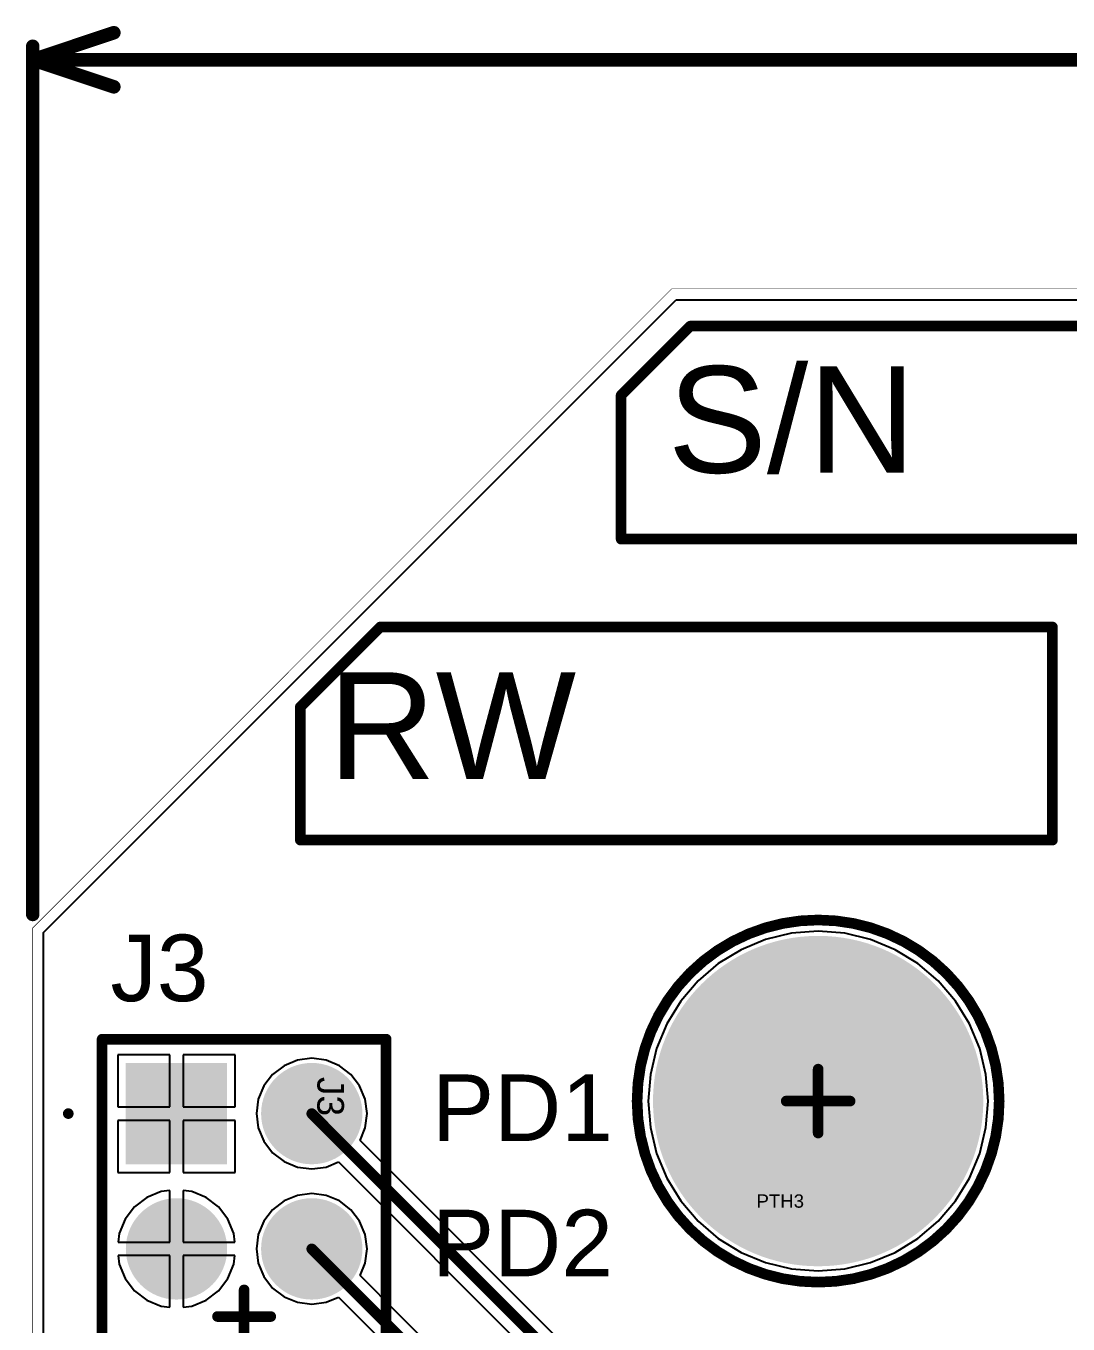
# Model space of a CAD drawing. Header units: inches. Extents: x 0 to 7.57, y 0 to 3.51.
# Drawn here: x 0.005 to 0.775, y 2.552 to 3.511 of the extents above; entities that cross this region are included whole.
import ezdxf

# ---------------------------------------------------------------- set-up
doc = ezdxf.new("R2010")
doc.units = ezdxf.units.IN
doc.header["$MEASUREMENT"] = 0
for name, color, linetype in [('Bottom Overlay', 54, 'Continuous'), ('Bottom Solder', 6, 'Continuous'), ('Keep-Out Layer', 6, 'Continuous'), ('L1', 1, 'Continuous'), ('L2', 5, 'Continuous'), ('Multi-Layer', 9, 'Continuous'), ('Pad Holes', 156, 'Continuous'), ('Top Courtyard', 56, 'Continuous'), ('Top Overlay', 2, 'Continuous'), ('Top Solder', 216, 'Continuous')]:
    doc.layers.add(name, color=color, linetype=linetype)
doc.styles.add('Arial', font='', dxfattribs={"height": 0.2})
doc.styles.get('Arial').set_extended_font_data('Arial')

# ---------------------------------------------------------------- blocks, each defined once
blk = doc.blocks.new('HEADER_PIN_2X4_1')
at = {"layer": 'Bottom Solder'}
h = blk.add_hatch(color=6, dxfattribs=at)
edge = h.paths.add_edge_path()
edge.add_arc((-0.15, 0.05), 0.03746, 0, 360)
h = blk.add_hatch(color=6, dxfattribs=at)
edge = h.paths.add_edge_path()
edge.add_arc((-0.05, 0.05), 0.03746, 0, 360)
h = blk.add_hatch(color=6, dxfattribs=at)
edge = h.paths.add_edge_path()
edge.add_arc((0.05, 0.05), 0.03746, 0, 360)
h = blk.add_hatch(color=6, dxfattribs=at)
edge = h.paths.add_edge_path()
edge.add_arc((0.15, 0.05), 0.03746, 0, 360)
blk.add_hatch(color=6, dxfattribs=at).paths.add_polyline_path([(-0.18746, -0.01254), (-0.11254, -0.01254), (-0.11254, -0.08746), (-0.18746, -0.08746)])
h = blk.add_hatch(color=6, dxfattribs=at)
edge = h.paths.add_edge_path()
edge.add_arc((-0.05, -0.05), 0.03746, 0, 360)
h = blk.add_hatch(color=6, dxfattribs=at)
edge = h.paths.add_edge_path()
edge.add_arc((0.05, -0.05), 0.03746, 0, 360)
h = blk.add_hatch(color=6, dxfattribs=at)
edge = h.paths.add_edge_path()
edge.add_arc((0.15, -0.05), 0.03746, 0, 360)
at = {"layer": 'L1'}
h = blk.add_hatch(color=1, dxfattribs=at)
edge = h.paths.add_edge_path()
edge.add_arc((-0.15, 0.05), 0.03346, 0, 360)
h = blk.add_hatch(color=1, dxfattribs=at)
edge = h.paths.add_edge_path()
edge.add_arc((-0.05, 0.05), 0.03346, 0, 360)
h = blk.add_hatch(color=1, dxfattribs=at)
edge = h.paths.add_edge_path()
edge.add_arc((0.05, 0.05), 0.03346, 0, 360)
h = blk.add_hatch(color=1, dxfattribs=at)
edge = h.paths.add_edge_path()
edge.add_arc((0.15, 0.05), 0.03346, 0, 360)
blk.add_hatch(color=1, dxfattribs=at).paths.add_polyline_path([(-0.18346, -0.01654), (-0.11654, -0.01654), (-0.11654, -0.08346), (-0.18346, -0.08346)])
h = blk.add_hatch(color=1, dxfattribs=at)
edge = h.paths.add_edge_path()
edge.add_arc((-0.05, -0.05), 0.03346, 0, 360)
h = blk.add_hatch(color=1, dxfattribs=at)
edge = h.paths.add_edge_path()
edge.add_arc((0.05, -0.05), 0.03346, 0, 360)
h = blk.add_hatch(color=1, dxfattribs=at)
edge = h.paths.add_edge_path()
edge.add_arc((0.15, -0.05), 0.03346, 0, 360)
at = {"layer": 'L2'}
h = blk.add_hatch(color=5, dxfattribs=at)
edge = h.paths.add_edge_path()
edge.add_arc((-0.15, 0.05), 0.03346, 0, 360)
h = blk.add_hatch(color=5, dxfattribs=at)
edge = h.paths.add_edge_path()
edge.add_arc((-0.05, 0.05), 0.03346, 0, 360)
h = blk.add_hatch(color=5, dxfattribs=at)
edge = h.paths.add_edge_path()
edge.add_arc((0.05, 0.05), 0.03346, 0, 360)
h = blk.add_hatch(color=5, dxfattribs=at)
edge = h.paths.add_edge_path()
edge.add_arc((0.15, 0.05), 0.03346, 0, 360)
blk.add_hatch(color=5, dxfattribs=at).paths.add_polyline_path([(-0.18346, -0.01654), (-0.11654, -0.01654), (-0.11654, -0.08346), (-0.18346, -0.08346)])
h = blk.add_hatch(color=5, dxfattribs=at)
edge = h.paths.add_edge_path()
edge.add_arc((-0.05, -0.05), 0.03346, 0, 360)
h = blk.add_hatch(color=5, dxfattribs=at)
edge = h.paths.add_edge_path()
edge.add_arc((0.05, -0.05), 0.03346, 0, 360)
h = blk.add_hatch(color=5, dxfattribs=at)
edge = h.paths.add_edge_path()
edge.add_arc((0.15, -0.05), 0.03346, 0, 360)
at = {"layer": 'Multi-Layer'}
h = blk.add_hatch(color=9, dxfattribs=at)
edge = h.paths.add_edge_path()
edge.add_arc((-0.15, 0.05), 0.03346, 0, 360)
h = blk.add_hatch(color=9, dxfattribs=at)
edge = h.paths.add_edge_path()
edge.add_arc((-0.05, 0.05), 0.03346, 0, 360)
h = blk.add_hatch(color=9, dxfattribs=at)
edge = h.paths.add_edge_path()
edge.add_arc((0.05, 0.05), 0.03346, 0, 360)
h = blk.add_hatch(color=9, dxfattribs=at)
edge = h.paths.add_edge_path()
edge.add_arc((0.15, 0.05), 0.03346, 0, 360)
blk.add_hatch(color=9, dxfattribs=at).paths.add_polyline_path([(-0.18346, -0.01654), (-0.11654, -0.01654), (-0.11654, -0.08346), (-0.18346, -0.08346)])
h = blk.add_hatch(color=9, dxfattribs=at)
edge = h.paths.add_edge_path()
edge.add_arc((-0.05, -0.05), 0.03346, 0, 360)
h = blk.add_hatch(color=9, dxfattribs=at)
edge = h.paths.add_edge_path()
edge.add_arc((0.05, -0.05), 0.03346, 0, 360)
h = blk.add_hatch(color=9, dxfattribs=at)
edge = h.paths.add_edge_path()
edge.add_arc((0.15, -0.05), 0.03346, 0, 360)
at = {"layer": 'Pad Holes'}
h = blk.add_hatch(color=7, dxfattribs=at)
edge = h.paths.add_edge_path()
edge.add_arc((-0.15, 0.05), 0.02008, 0, 360)
h = blk.add_hatch(color=7, dxfattribs=at)
edge = h.paths.add_edge_path()
edge.add_arc((-0.05, 0.05), 0.02008, 0, 360)
h = blk.add_hatch(color=7, dxfattribs=at)
edge = h.paths.add_edge_path()
edge.add_arc((0.05, 0.05), 0.02008, 0, 360)
h = blk.add_hatch(color=7, dxfattribs=at)
edge = h.paths.add_edge_path()
edge.add_arc((0.15, 0.05), 0.02008, 0, 360)
h = blk.add_hatch(color=7, dxfattribs=at)
edge = h.paths.add_edge_path()
edge.add_arc((-0.15, -0.05), 0.02008, 0, 360)
h = blk.add_hatch(color=7, dxfattribs=at)
edge = h.paths.add_edge_path()
edge.add_arc((-0.05, -0.05), 0.02008, 0, 360)
h = blk.add_hatch(color=7, dxfattribs=at)
edge = h.paths.add_edge_path()
edge.add_arc((0.05, -0.05), 0.02008, 0, 360)
h = blk.add_hatch(color=7, dxfattribs=at)
edge = h.paths.add_edge_path()
edge.add_arc((0.15, -0.05), 0.02008, 0, 360)
at = {"layer": 'Top Solder'}
h = blk.add_hatch(color=216, dxfattribs=at)
edge = h.paths.add_edge_path()
edge.add_arc((-0.15, 0.05), 0.03746, 0, 360)
h = blk.add_hatch(color=216, dxfattribs=at)
edge = h.paths.add_edge_path()
edge.add_arc((-0.05, 0.05), 0.03746, 0, 360)
h = blk.add_hatch(color=216, dxfattribs=at)
edge = h.paths.add_edge_path()
edge.add_arc((0.05, 0.05), 0.03746, 0, 360)
h = blk.add_hatch(color=216, dxfattribs=at)
edge = h.paths.add_edge_path()
edge.add_arc((0.15, 0.05), 0.03746, 0, 360)
blk.add_hatch(color=216, dxfattribs=at).paths.add_polyline_path([(-0.18746, -0.01254), (-0.11254, -0.01254), (-0.11254, -0.08746), (-0.18746, -0.08746)])
h = blk.add_hatch(color=216, dxfattribs=at)
edge = h.paths.add_edge_path()
edge.add_arc((-0.05, -0.05), 0.03746, 0, 360)
h = blk.add_hatch(color=216, dxfattribs=at)
edge = h.paths.add_edge_path()
edge.add_arc((0.05, -0.05), 0.03746, 0, 360)
h = blk.add_hatch(color=216, dxfattribs=at)
edge = h.paths.add_edge_path()
edge.add_arc((0.15, -0.05), 0.03746, 0, 360)
at = {"layer": 'Top Courtyard'}
for points in [[(0.205, 0.105, 0.00394, 0.00394, 0), (-0.205, 0.105, 0.00394, 0.00394, 0)], [(-0.205, -0.105, 0.00394, 0.00394, 0), (-0.205, 0.105, 0.00394, 0.00394, 0)], [(0.205, -0.105, 0.00394, 0.00394, 0), (0.205, 0.105, 0.00394, 0.00394, 0)], [(0, -0.01969, 0.00787, 0.00787, 0), (0, 0.01969, 0.00787, 0.00787, 0)], [(0.01969, 0, 0.00787, 0.00787, 0), (-0.01969, 0, 0.00787, 0.00787, 0)], [(0.205, -0.105, 0.00394, 0.00394, 0), (-0.205, -0.105, 0.00394, 0.00394, 0)]]:
    blk.add_lwpolyline(points, format="xyseb", dxfattribs=at)
for points in [[(-0.20598, 0.105, 0.00197, 0.00197, 1), (-0.20402, 0.105, 0.00197, 0.00197, 1)], [(-0.20598, 0.105, 0.00197, 0.00197, 1), (-0.20402, 0.105, 0.00197, 0.00197, 1)], [(0.20402, 0.105, 0.00197, 0.00197, 1), (0.20598, 0.105, 0.00197, 0.00197, 1)], [(0.20402, 0.105, 0.00197, 0.00197, 1), (0.20598, 0.105, 0.00197, 0.00197, 1)], [(-0.00197, 0.01969, 0.00394, 0.00394, 1), (0.00197, 0.01969, 0.00394, 0.00394, 1)], [(-0.02165, 0, 0.00394, 0.00394, 1), (-0.01772, 0, 0.00394, 0.00394, 1)], [(0.01772, 0, 0.00394, 0.00394, 1), (0.02165, 0, 0.00394, 0.00394, 1)], [(-0.00197, -0.01969, 0.00394, 0.00394, 1), (0.00197, -0.01969, 0.00394, 0.00394, 1)], [(-0.20598, -0.105, 0.00197, 0.00197, 1), (-0.20402, -0.105, 0.00197, 0.00197, 1)], [(-0.20598, -0.105, 0.00197, 0.00197, 1), (-0.20402, -0.105, 0.00197, 0.00197, 1)], [(0.20402, -0.105, 0.00197, 0.00197, 1), (0.20598, -0.105, 0.00197, 0.00197, 1)], [(0.20402, -0.105, 0.00197, 0.00197, 1), (0.20598, -0.105, 0.00197, 0.00197, 1)]]:
    blk.add_lwpolyline(points, format="xyseb", close=True, dxfattribs=at)
at = {"layer": 'Top Overlay'}
for points in [[(0.205, 0.105, 0.00787, 0.00787, 0), (-0.205, 0.105, 0.00787, 0.00787, 0)], [(-0.205, -0.105, 0.00787, 0.00787, 0), (-0.205, 0.105, 0.00787, 0.00787, 0)], [(0.205, -0.105, 0.00787, 0.00787, 0), (0.205, 0.105, 0.00787, 0.00787, 0)], [(0.205, -0.105, 0.00787, 0.00787, 0), (-0.205, -0.105, 0.00787, 0.00787, 0)], [(-0.15197, -0.13, 0.00394, 0.00394, -1), (-0.14803, -0.13, 0.00394, 0.00394, 0)], [(-0.14803, -0.13, 0.00394, 0.00394, -1), (-0.15197, -0.13, 0.00394, 0.00394, 0)]]:
    blk.add_lwpolyline(points, format="xyseb", dxfattribs=at)
for points in [[(-0.20697, 0.105, 0.00394, 0.00394, 1), (-0.20303, 0.105, 0.00394, 0.00394, 1)], [(-0.20697, 0.105, 0.00394, 0.00394, 1), (-0.20303, 0.105, 0.00394, 0.00394, 1)], [(0.20303, 0.105, 0.00394, 0.00394, 1), (0.20697, 0.105, 0.00394, 0.00394, 1)], [(0.20303, 0.105, 0.00394, 0.00394, 1), (0.20697, 0.105, 0.00394, 0.00394, 1)], [(-0.20697, -0.105, 0.00394, 0.00394, 1), (-0.20303, -0.105, 0.00394, 0.00394, 1)], [(-0.20697, -0.105, 0.00394, 0.00394, 1), (-0.20303, -0.105, 0.00394, 0.00394, 1)], [(0.20303, -0.105, 0.00394, 0.00394, 1), (0.20697, -0.105, 0.00394, 0.00394, 1)], [(0.20303, -0.105, 0.00394, 0.00394, 1), (0.20697, -0.105, 0.00394, 0.00394, 1)], [(-0.15295, -0.13, 0.00197, 0.00197, 1), (-0.15098, -0.13, 0.00197, 0.00197, 1)], [(-0.15295, -0.13, 0.00197, 0.00197, 1), (-0.15098, -0.13, 0.00197, 0.00197, 1)], [(-0.14902, -0.13, 0.00197, 0.00197, 1), (-0.14705, -0.13, 0.00197, 0.00197, 1)], [(-0.14902, -0.13, 0.00197, 0.00197, 1), (-0.14705, -0.13, 0.00197, 0.00197, 1)]]:
    blk.add_lwpolyline(points, format="xyseb", close=True, dxfattribs=at)
at = {"layer": 'Top Courtyard', "style": 'Arial'}
blk.add_text('J3', height=0.019685, dxfattribs=at).set_placement((-0.17716, 0.05413))
blk = doc.blocks.new('PTH_M3_M_14')
at = {"layer": 'Bottom Solder'}
h = blk.add_hatch(color=6, dxfattribs=at)
edge = h.paths.add_edge_path()
edge.add_arc((0, 0), 0.12211, 0, 360)
at = {"layer": 'L1'}
h = blk.add_hatch(color=1, dxfattribs=at)
edge = h.paths.add_edge_path()
edge.add_arc((0, 0), 0.11811, 0, 360)
at = {"layer": 'L2'}
h = blk.add_hatch(color=5, dxfattribs=at)
edge = h.paths.add_edge_path()
edge.add_arc((0, 0), 0.11811, 0, 360)
at = {"layer": 'Multi-Layer'}
h = blk.add_hatch(color=9, dxfattribs=at)
edge = h.paths.add_edge_path()
edge.add_arc((0, 0), 0.11811, 0, 360)
at = {"layer": 'Pad Holes'}
h = blk.add_hatch(color=7, dxfattribs=at)
edge = h.paths.add_edge_path()
edge.add_arc((0, 0), 0.07087, 0, 360)
at = {"layer": 'Top Solder'}
h = blk.add_hatch(color=216, dxfattribs=at)
edge = h.paths.add_edge_path()
edge.add_arc((0, 0), 0.12211, 0, 360)
at = {"layer": 'Bottom Overlay'}
for points in [[(0.13386, 0, 0.00787, 0.00787, 1), (-0.13386, 0, 0.00787, 0.00787, 1)], [(-0.13583, 0, 0.00394, 0.00394, 1), (-0.13189, 0, 0.00394, 0.00394, 1)], [(0.13189, 0, 0.00394, 0.00394, 1), (0.13583, 0, 0.00394, 0.00394, 1)]]:
    blk.add_lwpolyline(points, format="xyseb", close=True, dxfattribs=at)
at = {"layer": 'Top Courtyard'}
for points in [[(0.13386, 0, 0.00787, 0.00787, 1), (-0.13386, 0, 0.00787, 0.00787, 1)], [(-0.00197, 0.02362, 0.00394, 0.00394, 1), (0.00197, 0.02362, 0.00394, 0.00394, 1)], [(-0.13583, 0, 0.00394, 0.00394, 1), (-0.13189, 0, 0.00394, 0.00394, 1)], [(-0.02559, 0, 0.00394, 0.00394, 1), (-0.02165, 0, 0.00394, 0.00394, 1)], [(-0.00197, 0, 0.00394, 0.00394, 1), (0.00197, 0, 0.00394, 0.00394, 1)], [(-0.00197, 0, 0.00394, 0.00394, 1), (0.00197, 0, 0.00394, 0.00394, 1)], [(-0.00197, 0, 0.00394, 0.00394, 1), (0.00197, 0, 0.00394, 0.00394, 1)], [(-0.00197, 0, 0.00394, 0.00394, 1), (0.00197, 0, 0.00394, 0.00394, 1)], [(0.02165, 0, 0.00394, 0.00394, 1), (0.02559, 0, 0.00394, 0.00394, 1)], [(0.13189, 0, 0.00394, 0.00394, 1), (0.13583, 0, 0.00394, 0.00394, 1)], [(-0.00197, -0.02362, 0.00394, 0.00394, 1), (0.00197, -0.02362, 0.00394, 0.00394, 1)]]:
    blk.add_lwpolyline(points, format="xyseb", close=True, dxfattribs=at)
for points in [[(0, 0, 0.00787, 0.00787, 0), (0, 0.02362, 0.00787, 0.00787, 0)], [(-0.02362, 0, 0.00787, 0.00787, 0), (0, 0, 0.00787, 0.00787, 0)], [(0, 0, 0.00787, 0.00787, 0), (0.02362, 0, 0.00787, 0.00787, 0)], [(0, -0.02362, 0.00787, 0.00787, 0), (0, 0, 0.00787, 0.00787, 0)]]:
    blk.add_lwpolyline(points, format="xyseb", dxfattribs=at)
at = {"layer": 'Top Overlay'}
for points in [[(0.13386, 0, 0.00787, 0.00787, 1), (-0.13386, 0, 0.00787, 0.00787, 1)], [(-0.13583, 0, 0.00394, 0.00394, 1), (-0.13189, 0, 0.00394, 0.00394, 1)], [(0.13189, 0, 0.00394, 0.00394, 1), (0.13583, 0, 0.00394, 0.00394, 1)]]:
    blk.add_lwpolyline(points, format="xyseb", close=True, dxfattribs=at)
at = {"layer": 'Top Courtyard', "style": 'Arial'}
blk.add_text('PTH3', height=0.009843, dxfattribs=at).set_placement((-0.04559, -0.07881))

msp = doc.modelspace()

# ---------------------------------------------------------------- linework, layer by layer
at = {"layer": 'Keep-Out Layer'}
for points in [[(0.00984, 2.84449, 0.000394, 0.000394, 0), (0.48228, 3.31693, 0.000394, 0.000394, 0)], [(0.48228, 3.31693, 0.000394, 0.000394, 0), (3.31693, 3.31693, 0.000394, 0.000394, 0)], [(0.00984, 0.47835, 0.000394, 0.000394, 0), (0.00984, 2.84449, 0.000394, 0.000394, 0)]]:
    msp.add_lwpolyline(points, format="xyseb", dxfattribs=at)
for points in [[(0.48219, 3.31693, 0.000197, 0.000197, 1), (0.48238, 3.31693, 0.000197, 0.000197, 1)], [(0.48219, 3.31693, 0.000197, 0.000197, 1), (0.48238, 3.31693, 0.000197, 0.000197, 1)], [(0.00974, 2.84449, 0.000197, 0.000197, 1), (0.00994, 2.84449, 0.000197, 0.000197, 1)], [(0.00974, 2.84449, 0.000197, 0.000197, 1), (0.00994, 2.84449, 0.000197, 0.000197, 1)]]:
    msp.add_lwpolyline(points, format="xyseb", close=True, dxfattribs=at)
at = {"layer": 'L2'}
for p, q in [((0.01787, 2.84116), (0.48561, 3.3089)), ((0.48561, 3.3089), (3.3136, 3.3089)), ((0.01787, 0.48167), (0.01787, 2.84116)), ((0.57091, 2.84057), (0.55174, 2.83597)), ((0.59055, 2.84212), (0.57091, 2.84057)), ((0.6102, 2.84057), (0.59055, 2.84212)), ((0.62936, 2.83597), (0.6102, 2.84057)), ((0.55174, 2.83597), (0.53354, 2.82843)), ((0.64757, 2.82843), (0.62936, 2.83597)), ((0.53354, 2.82843), (0.51673, 2.81813)), ((0.66437, 2.81813), (0.64757, 2.82843)), ((0.51673, 2.81813), (0.50175, 2.80534)), ((0.67935, 2.80534), (0.66437, 2.81813)), ((0.50175, 2.80534), (0.48895, 2.79035)), ((0.69215, 2.79035), (0.67935, 2.80534)), ((0.48895, 2.79035), (0.47866, 2.77355)), ((0.70245, 2.77355), (0.69215, 2.79035)), ((0.47866, 2.77355), (0.47111, 2.75534)), ((0.70999, 2.75534), (0.70245, 2.77355)), ((0.47111, 2.75534), (0.46651, 2.73618)), ((0.71459, 2.73618), (0.70999, 2.75534)), ((0.11114, 2.75075), (0.07268, 2.75075)), ((0.07268, 2.75075), (0.07268, 2.71228)), ((0.11114, 2.71228), (0.11114, 2.75075)), ((0.15961, 2.75075), (0.12114, 2.75075)), ((0.12114, 2.75075), (0.12114, 2.71228)), ((0.15961, 2.71228), (0.15961, 2.75075)), ((0.20556, 2.74679), (0.19569, 2.7427)), ((0.21614, 2.74818), (0.20556, 2.74679)), ((0.22673, 2.74679), (0.21614, 2.74818)), ((0.23659, 2.7427), (0.22673, 2.74679)), ((0.18722, 2.7362), (0.18072, 2.72773)), ((0.19569, 2.7427), (0.18722, 2.7362)), ((0.24506, 2.7362), (0.23659, 2.7427)), ((0.25156, 2.72773), (0.24506, 2.7362)), ((0.46651, 2.73618), (0.46497, 2.71654)), ((0.71614, 2.71654), (0.71459, 2.73618)), ((0.18072, 2.72773), (0.17663, 2.71787)), ((0.25565, 2.71787), (0.25156, 2.72773)), ((0.17663, 2.71787), (0.17524, 2.70728)), ((0.25704, 2.70728), (0.25565, 2.71787)), ((0.46497, 2.71654), (0.46651, 2.69689)), ((0.71459, 2.69689), (0.71614, 2.71654)), ((0.07268, 2.71228), (0.11114, 2.71228)), ((0.12114, 2.71228), (0.15961, 2.71228)), ((0.17524, 2.70728), (0.17663, 2.6967)), ((0.25565, 2.6967), (0.25704, 2.70728)), ((0.11114, 2.70228), (0.07268, 2.70228)), ((0.07268, 2.70228), (0.07268, 2.66382)), ((0.11114, 2.66382), (0.11114, 2.70228)), ((0.15961, 2.70228), (0.12114, 2.70228)), ((0.12114, 2.70228), (0.12114, 2.66382)), ((0.15961, 2.66382), (0.15961, 2.70228)), ((0.17663, 2.6967), (0.18072, 2.68683)), ((0.25183, 2.68749), (0.25565, 2.6967)), ((0.46651, 2.69689), (0.47111, 2.67773)), ((0.70999, 2.67773), (0.71459, 2.69689)), ((0.18072, 2.68683), (0.18722, 2.67836)), ((0.58078, 2.35854), (0.25183, 2.68749)), ((0.18722, 2.67836), (0.19569, 2.67186)), ((0.47111, 2.67773), (0.47866, 2.65952)), ((0.70245, 2.65952), (0.70999, 2.67773)), ((0.19569, 2.67186), (0.20556, 2.66778)), ((0.20556, 2.66778), (0.21614, 2.66638)), ((0.21614, 2.66638), (0.22673, 2.66778)), ((0.22673, 2.66778), (0.23594, 2.67159)), ((0.23594, 2.67159), (0.56159, 2.34593)), ((0.07268, 2.66382), (0.11114, 2.66382)), ((0.12114, 2.66382), (0.15961, 2.66382)), ((0.47866, 2.65952), (0.48895, 2.64272)), ((0.69215, 2.64272), (0.70245, 2.65952)), ((0.1048, 2.64963), (0.09422, 2.64525)), ((0.11114, 2.65046), (0.1048, 2.64963)), ((0.11114, 2.61228), (0.11114, 2.65046)), ((0.12749, 2.64963), (0.12114, 2.65046)), ((0.12114, 2.65046), (0.12114, 2.61228)), ((0.13806, 2.64525), (0.12749, 2.64963)), ((0.21614, 2.64818), (0.20556, 2.64679)), ((0.22673, 2.64679), (0.21614, 2.64818)), ((0.09422, 2.64525), (0.08514, 2.63828)), ((0.14714, 2.63828), (0.13806, 2.64525)), ((0.19569, 2.6427), (0.18722, 2.6362)), ((0.20556, 2.64679), (0.19569, 2.6427)), ((0.23659, 2.6427), (0.22673, 2.64679)), ((0.24506, 2.6362), (0.23659, 2.6427)), ((0.48895, 2.64272), (0.50175, 2.62773)), ((0.67935, 2.62773), (0.69215, 2.64272)), ((0.07818, 2.6292), (0.0738, 2.61863)), ((0.08514, 2.63828), (0.07818, 2.6292)), ((0.15411, 2.6292), (0.14714, 2.63828)), ((0.15849, 2.61863), (0.15411, 2.6292)), ((0.18722, 2.6362), (0.18072, 2.62773)), ((0.25156, 2.62773), (0.24506, 2.6362)), ((0.18072, 2.62773), (0.17663, 2.61787)), ((0.25565, 2.61787), (0.25156, 2.62773)), ((0.50175, 2.62773), (0.51673, 2.61494)), ((0.66437, 2.61494), (0.67935, 2.62773)), ((0.0738, 2.61863), (0.07296, 2.61228)), ((0.07296, 2.61228), (0.11114, 2.61228)), ((0.12114, 2.61228), (0.15932, 2.61228)), ((0.15932, 2.61228), (0.15849, 2.61863)), ((0.17663, 2.61787), (0.17524, 2.60728)), ((0.25704, 2.60728), (0.25565, 2.61787)), ((0.51673, 2.61494), (0.53354, 2.60464)), ((0.64757, 2.60464), (0.66437, 2.61494)), ((0.11114, 2.60228), (0.07296, 2.60228)), ((0.07296, 2.60228), (0.0738, 2.59594)), ((0.11114, 2.5641), (0.11114, 2.60228)), ((0.15932, 2.60228), (0.12114, 2.60228)), ((0.12114, 2.60228), (0.12114, 2.5641)), ((0.15849, 2.59594), (0.15932, 2.60228)), ((0.17524, 2.60728), (0.17663, 2.5967)), ((0.25565, 2.5967), (0.25704, 2.60728)), ((0.53354, 2.60464), (0.55174, 2.5971)), ((0.62936, 2.5971), (0.64757, 2.60464)), ((0.0738, 2.59594), (0.07818, 2.58536)), ((0.15411, 2.58536), (0.15849, 2.59594)), ((0.17663, 2.5967), (0.18072, 2.58683)), ((0.25183, 2.58749), (0.25565, 2.5967)), ((0.55174, 2.5971), (0.57091, 2.5925)), ((0.57091, 2.5925), (0.59055, 2.59095)), ((0.59055, 2.59095), (0.6102, 2.5925)), ((0.6102, 2.5925), (0.62936, 2.5971)), ((0.07818, 2.58536), (0.08514, 2.57628)), ((0.14714, 2.57628), (0.15411, 2.58536)), ((0.18072, 2.58683), (0.18722, 2.57836)), ((0.53944, 2.29988), (0.25183, 2.58749)), ((0.08514, 2.57628), (0.09422, 2.56932)), ((0.13806, 2.56932), (0.14714, 2.57628)), ((0.18722, 2.57836), (0.19569, 2.57186)), ((0.19569, 2.57186), (0.20556, 2.56778)), ((0.22673, 2.56778), (0.23594, 2.57159)), ((0.23594, 2.57159), (0.52026, 2.28727)), ((0.09422, 2.56932), (0.1048, 2.56494)), ((0.1048, 2.56494), (0.11114, 2.5641)), ((0.12114, 2.5641), (0.12749, 2.56494)), ((0.12749, 2.56494), (0.13806, 2.56932)), ((0.20556, 2.56778), (0.21614, 2.56638)), ((0.21614, 2.56638), (0.22673, 2.56778))]:
    msp.add_line(p, q, dxfattribs=at)
for points in [[(0.21614, 2.70728, 0.00787, 0.00787, 0), (0.57283, 2.35059, 0.00787, 0.00787, 0)], [(0.21614, 2.60728, 0.00787, 0.00787, 0), (0.5315, 2.29193, 0.00787, 0.00787, 0)]]:
    msp.add_lwpolyline(points, format="xyseb", dxfattribs=at)
for points in [[(0.21417, 2.70728, 0.00394, 0.00394, 1), (0.21811, 2.70728, 0.00394, 0.00394, 1)], [(0.21417, 2.60728, 0.00394, 0.00394, 1), (0.21811, 2.60728, 0.00394, 0.00394, 1)]]:
    msp.add_lwpolyline(points, format="xyseb", close=True, dxfattribs=at)
at = {"layer": 'Top Courtyard'}
for points in [[(0.00984, 3.48622, 0.01, 0.01, 0), (0.06984, 3.50622, 0.01, 0.01, 0)], [(0.00984, 2.85449, 0.01, 0.01, 0), (0.00984, 3.49622, 0.01, 0.01, 0)], [(0.00984, 3.48622, 0.01, 0.01, 0), (0.06984, 3.46622, 0.01, 0.01, 0)], [(0.00984, 3.48622, 0.01, 0.01, 0), (1.61721, 3.48622, 0.01, 0.01, 0)]]:
    msp.add_lwpolyline(points, format="xyseb", dxfattribs=at)
for points in [[(0.06734, 3.50622, 0.005, 0.005, 1), (0.07234, 3.50622, 0.005, 0.005, 1)], [(0.00734, 3.49622, 0.005, 0.005, 1), (0.01234, 3.49622, 0.005, 0.005, 1)], [(0.00734, 3.48622, 0.005, 0.005, 1), (0.01234, 3.48622, 0.005, 0.005, 1)], [(0.00734, 3.48622, 0.005, 0.005, 1), (0.01234, 3.48622, 0.005, 0.005, 1)], [(0.00734, 3.48622, 0.005, 0.005, 1), (0.01234, 3.48622, 0.005, 0.005, 1)], [(0.06734, 3.46622, 0.005, 0.005, 1), (0.07234, 3.46622, 0.005, 0.005, 1)], [(0.00734, 2.85449, 0.005, 0.005, 1), (0.01234, 2.85449, 0.005, 0.005, 1)]]:
    msp.add_lwpolyline(points, format="xyseb", close=True, dxfattribs=at)
at = {"layer": 'Top Overlay'}
for points in [[(0.44488, 3.23819, 0.00787, 0.00787, 0), (0.49606, 3.28937, 0.00787, 0.00787, 0)], [(0.49606, 3.28937, 0.00787, 0.00787, 0), (1.3189, 3.28937, 0.00787, 0.00787, 0)], [(0.44488, 3.13189, 0.00787, 0.00787, 0), (0.44488, 3.23819, 0.00787, 0.00787, 0)], [(0.44488, 3.13189, 0.00787, 0.00787, 0), (1.3189, 3.13189, 0.00787, 0.00787, 0)], [(0.20768, 3.00787, 0.00787, 0.00787, 0), (0.26673, 3.06693, 0.00787, 0.00787, 0)], [(0.26673, 3.06693, 0.00787, 0.00787, 0), (0.70768, 3.06693, 0.00787, 0.00787, 0)], [(0.70768, 3.06693, 0.00787, 0.00787, 0), (0.76378, 3.06693, 0.00787, 0.00787, 0)], [(0.76378, 3.01083, 0.00787, 0.00787, 0), (0.76378, 3.06693, 0.00787, 0.00787, 0)], [(0.76378, 2.90945, 0.00787, 0.00787, 0), (0.76378, 3.01083, 0.00787, 0.00787, 0)], [(0.20768, 2.90945, 0.00787, 0.00787, 0), (0.20768, 3.00787, 0.00787, 0.00787, 0)], [(0.20768, 2.90945, 0.00787, 0.00787, 0), (0.76378, 2.90945, 0.00787, 0.00787, 0)]]:
    msp.add_lwpolyline(points, format="xyseb", dxfattribs=at)
for points in [[(0.49409, 3.28937, 0.00394, 0.00394, 1), (0.49803, 3.28937, 0.00394, 0.00394, 1)], [(0.49409, 3.28937, 0.00394, 0.00394, 1), (0.49803, 3.28937, 0.00394, 0.00394, 1)], [(0.44291, 3.23819, 0.00394, 0.00394, 1), (0.44685, 3.23819, 0.00394, 0.00394, 1)], [(0.44291, 3.23819, 0.00394, 0.00394, 1), (0.44685, 3.23819, 0.00394, 0.00394, 1)], [(0.44291, 3.13189, 0.00394, 0.00394, 1), (0.44685, 3.13189, 0.00394, 0.00394, 1)], [(0.44291, 3.13189, 0.00394, 0.00394, 1), (0.44685, 3.13189, 0.00394, 0.00394, 1)], [(0.26476, 3.06693, 0.00394, 0.00394, 1), (0.2687, 3.06693, 0.00394, 0.00394, 1)], [(0.26476, 3.06693, 0.00394, 0.00394, 1), (0.2687, 3.06693, 0.00394, 0.00394, 1)], [(0.70571, 3.06693, 0.00394, 0.00394, 1), (0.70965, 3.06693, 0.00394, 0.00394, 1)], [(0.70571, 3.06693, 0.00394, 0.00394, 1), (0.70965, 3.06693, 0.00394, 0.00394, 1)], [(0.76181, 3.06693, 0.00394, 0.00394, 1), (0.76575, 3.06693, 0.00394, 0.00394, 1)], [(0.76181, 3.06693, 0.00394, 0.00394, 1), (0.76575, 3.06693, 0.00394, 0.00394, 1)], [(0.76181, 3.01083, 0.00394, 0.00394, 1), (0.76575, 3.01083, 0.00394, 0.00394, 1)], [(0.76181, 3.01083, 0.00394, 0.00394, 1), (0.76575, 3.01083, 0.00394, 0.00394, 1)], [(0.20571, 3.00787, 0.00394, 0.00394, 1), (0.20965, 3.00787, 0.00394, 0.00394, 1)], [(0.20571, 3.00787, 0.00394, 0.00394, 1), (0.20965, 3.00787, 0.00394, 0.00394, 1)], [(0.20571, 2.90945, 0.00394, 0.00394, 1), (0.20965, 2.90945, 0.00394, 0.00394, 1)], [(0.20571, 2.90945, 0.00394, 0.00394, 1), (0.20965, 2.90945, 0.00394, 0.00394, 1)], [(0.76181, 2.90945, 0.00394, 0.00394, 1), (0.76575, 2.90945, 0.00394, 0.00394, 1)], [(0.76181, 2.90945, 0.00394, 0.00394, 1), (0.76575, 2.90945, 0.00394, 0.00394, 1)]]:
    msp.add_lwpolyline(points, format="xyseb", close=True, dxfattribs=at)

# ---------------------------------------------------------------- block references
msp.add_blockref('PTH_M3_M_14', (0.59055, 2.71654))
at = {"rotation": 270}
msp.add_blockref('HEADER_PIN_2X4_1', (0.16614, 2.55728), dxfattribs=at)

# ---------------------------------------------------------------- texts
at = {"layer": 'Top Overlay', "style": 'Arial'}
for s, height, p in [('S/N', 0.07874, (0.47933, 3.18099)), ('RW', 0.07874, (0.22835, 2.95472)), ('PD1', 0.049213, (0.30512, 2.68701)), ('PD2', 0.049213, (0.30512, 2.58701))]:
    msp.add_text(s, height=height, rotation=360, dxfattribs=at).set_placement(p)
msp.add_text('J3', height=0.049213, dxfattribs=at).set_placement((0.06727, 2.79036))

doc.saveas('drawing.dxf')
